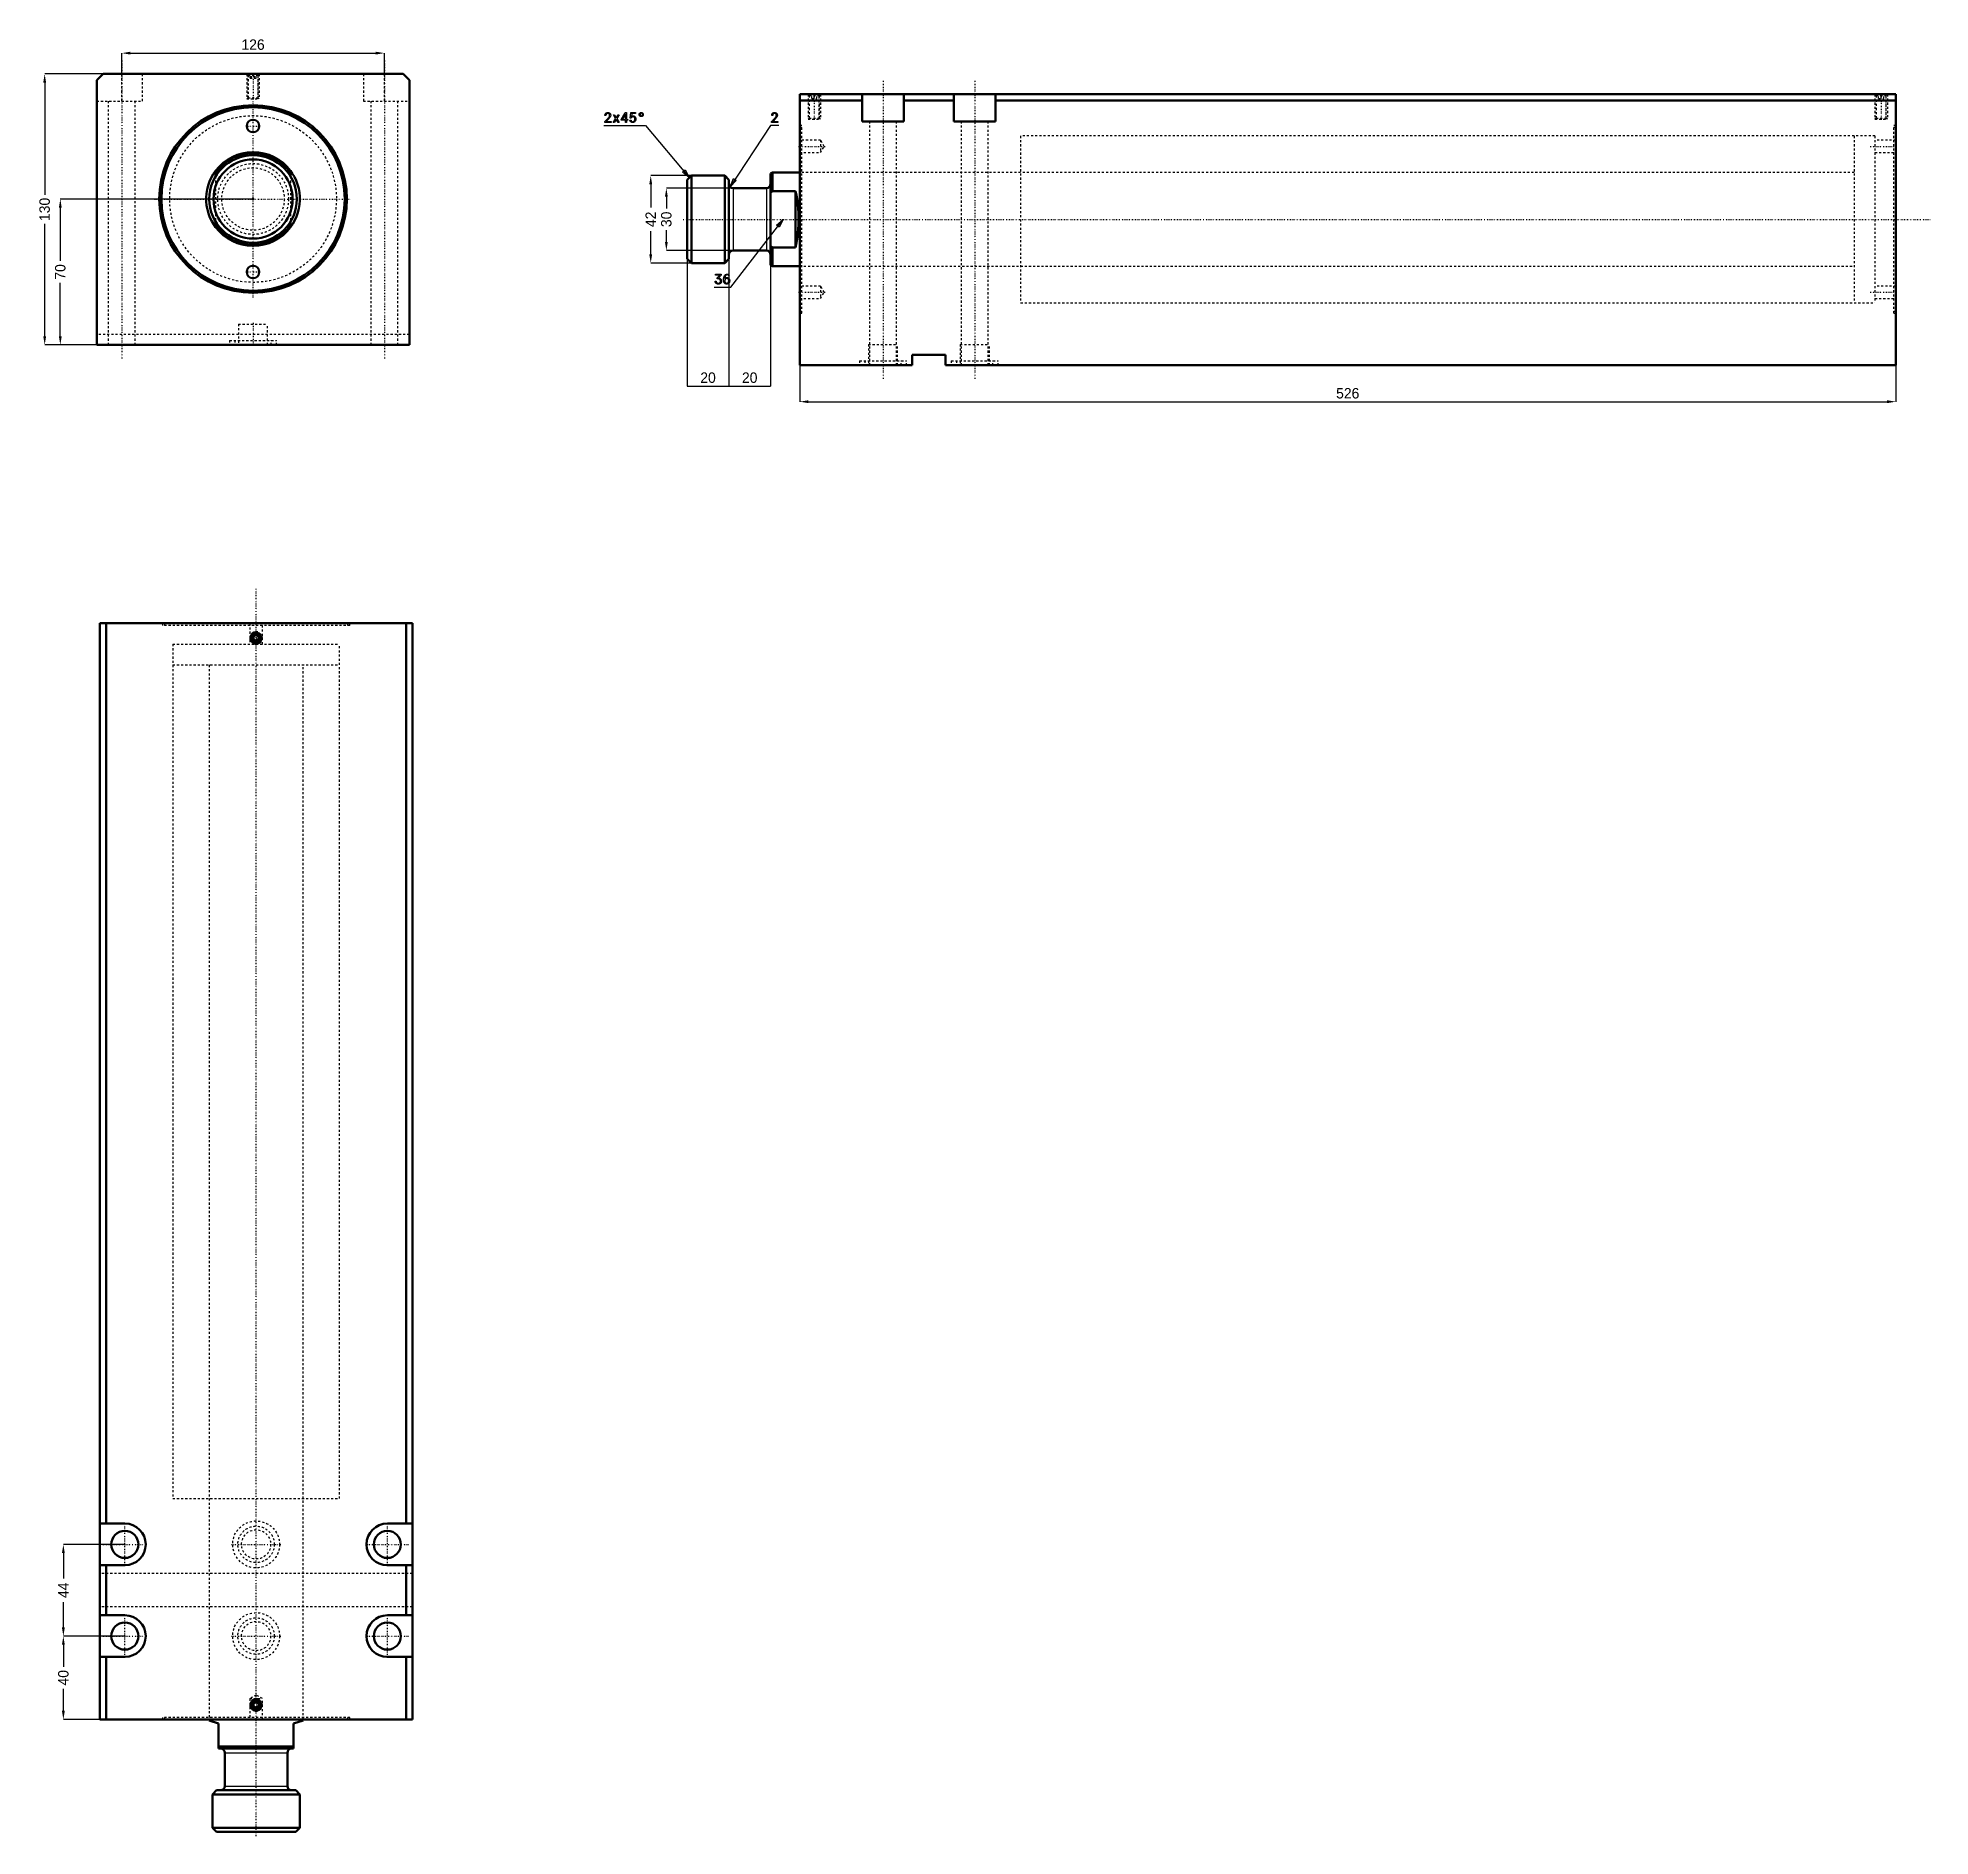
# Model space of a CAD drawing. Header units: millimetres. Extents: x -103 to 805, y -786 to 77.
import ezdxf

# ---------------------------------------------------------------- set-up
doc = ezdxf.new("R2010")
doc.units = ezdxf.units.MM
doc.linetypes.add('Center', pattern=[1.5, 0.45, -0.5, 0.05, -0.5])
doc.linetypes.add('Dashed', pattern=[2, 1, -1])
for name, color, linetype, lineweight in [('2d ConnectionPoints', 7, 'Continuous', 50), ('AM_0', 7, 'Continuous', 50), ('AM_4', 3, 'Continuous', 25), ('AM_5', 3, 'Continuous', 25), ('AM_7', 7, 'Center', 25), ('AM_9', 6, 'Dashed', 25)]:
    doc.layers.add(name, color=color, linetype=linetype, lineweight=lineweight)
doc.dimstyles.new('ISO-25', dxfattribs={"dimtxt": 2.5, "dimasz": 2.5, "dimexe": 1.25, "dimexo": 0.625, "dimtad": 1, "dimtxsty": 'Standard', "dimcen": 2.5, "dimadec": 0, "dimazin": 0, "dimtfac": 1, "dimtmove": 0, "dimatfit": 3, "dimfxl": 0, "dimarcsym": 0})

# ---------------------------------------------------------------- blocks, each defined once
blk = doc.blocks.new('1_JECX_MF_TLA_80_400_0_rod__0_in_JECX_MF_160_TLA_80_400_0__0')
at = {"layer": 'AM_0'}
for p, q in [((-18, 10.82), (-18, 13.5)), ((18, 13.5), (18, 10.82)), ((-18, -13.5), (-18, -10.82)), ((18, -10.82), (18, -13.5))]:
    blk.add_line(p, q, dxfattribs=at)
for points in [[(-18, 13.5), (-19.11, 11.88), (-20.07, 10.17), (-20.88, 8.38), (-21.53, 6.53), (-22.02, 4.63), (-22.34, 2.69), (-22.49, 0.73), (-22.47, -1.23), (-22.27, -3.18), (-21.91, -5.11), (-21.38, -7), (-20.69, -8.84), (-19.84, -10.61), (-18.84, -12.3), (-18, -13.5)], [(18, -13.5), (19.11, -11.88), (20.07, -10.17), (20.88, -8.38), (21.53, -6.53), (22.02, -4.63), (22.34, -2.69), (22.49, -0.73), (22.47, 1.23), (22.27, 3.18), (21.91, 5.11), (21.38, 7), (20.69, 8.84), (19.84, 10.61), (18.84, 12.3), (18, 13.5)]]:
    blk.add_lwpolyline(points, dxfattribs=at)
for radius in [21, 19]:
    blk.add_circle((0, 0), radius, dxfattribs=at)
for radius, start, end in [(22.5, 36.8699, 143.1301), (22, 35.0968, 144.9032), (22, 215.0968, 324.9032), (22.5, 216.8699, 323.1301)]:
    blk.add_arc((0, 0), radius, start, end, dxfattribs=at)
at = {"layer": 'AM_9'}
for p, q in [((-18, 10.82), (-18, -10.82)), ((18, 10.82), (18, -10.82))]:
    blk.add_line(p, q, dxfattribs=at)
for radius in [17, 15]:
    blk.add_circle((0, 0), radius, dxfattribs=at)
blk = doc.blocks.new('2_JECX_MF_EXLA_80_400_0_body__0_in_JECX_MF_160_TLA_80_400_0__0')
at = {"layer": 'AM_0'}
for p, q in [((-72, 60), (-75, 57)), ((-75, 57), (-75, -70)), ((72, 60), (-72, 60)), ((75, 57), (72, 60)), ((75, -70), (75, 57)), ((-75, -70), (75, -70))]:
    blk.add_line(p, q, dxfattribs=at)
for centre, radius in [((0, 0), 45), ((0, 0), 44), ((0, 35), 3), ((0, -35), 3)]:
    blk.add_circle(centre, radius, dxfattribs=at)
at = {"layer": 'AM_5', "linetype": 'Dashed'}
for p, q in [((-3, 60), (-3, 48)), ((3, 60), (3, 48))]:
    blk.add_line(p, q, dxfattribs=at)
at = {"layer": 'AM_7'}
for p, q in [((-63, 66.5), (-63, -76.5)), ((63, 66.5), (63, -76.5)), ((0, 60.6), (0, 47.4)), ((0, -47.25), (0, 47.25)), ((-3.15, 35), (3.15, 35)), ((-47.25, 0), (47.25, 0)), ((-3.15, -35), (3.15, -35)), ((0, -59.5), (0, -70.5))]:
    blk.add_line(p, q, dxfattribs=at)
at = {"layer": 'AM_9'}
for p, q in [((-63, 47), (-63, 60)), ((-53, 47), (-53, 60)), ((-3, 60), (-2.46, 59.46)), ((-2.46, 59.46), (-2.46, 48.54)), ((-2.46, 59.46), (2.46, 59.46)), ((-1.9, 60), (-2.4, 59.5)), ((-2.4, 59.5), (2.4, 59.5)), ((-2.4, 59.5), (-2.4, 48)), ((-1.44, 58), (-1.44, 60)), ((-1.44, 58), (1.44, 58)), ((-0.72, 58), (-0.72, 60)), ((0.72, 58), (0.72, 60)), ((1.44, 58), (1.44, 60)), ((2.4, 59.5), (1.9, 60)), ((2.4, 48), (2.4, 59.5)), ((2.46, 59.46), (3, 60)), ((2.46, 48.54), (2.46, 59.46)), ((53, 60), (53, 47)), ((63, 47), (63, 60)), ((-75, 47), (-53, 47)), ((-69.5, 47), (-69.5, -70)), ((-56.5, -70), (-56.5, 47)), ((-2.46, 48.54), (-3, 48)), ((-3, 48), (3, 48)), ((-2.46, 48.54), (2.46, 48.54)), ((3, 48), (2.46, 48.54)), ((53, 47), (75, 47)), ((56.5, 47), (56.5, -70)), ((69.5, -70), (69.5, 47)), ((-7, -60), (7, -60)), ((-7, -60), (-7, -70)), ((7, -70), (7, -60)), ((75, -65), (-75, -65)), ((-11.25, -67.9), (11.25, -67.9)), ((-11.25, -67.9), (-11.25, -70)), ((-8.75, -67.9), (-8.75, -70)), ((8.75, -70), (8.75, -67.9)), ((11.25, -70), (11.25, -67.9))]:
    blk.add_line(p, q, dxfattribs=at)
blk.add_circle((0, 0), 40, dxfattribs=at)
blk = doc.blocks.new('*D3')
at = {"layer": 'AM_5', "color": 0, "lineweight": -2}
for p, q in [((-63, 60), (-63, 70)), ((-58.83, 70), (58.83, 70)), ((63, 60), (63, 70))]:
    blk.add_line(p, q, dxfattribs=at)
at = {"layer": 'AM_5', "color": 0}
for points in [[(-58.83, 70.69), (-58.83, 69.31), (-63, 70)], [(58.83, 69.31), (58.83, 70.69), (63, 70)]]:
    blk.add_solid(points, dxfattribs=at)
at = {"layer": 'Defpoints', "color": 0}
for p in [(63, 70), (-63, 60), (63, 60)]:
    blk.add_point(p, dxfattribs=at)
at = {"layer": 'AM_5', "color": 0, "insert": (0, 74.05), "char_height": 5, "attachment_point": 5}
blk.add_mtext('126', dxfattribs=at)
blk = doc.blocks.new('*D4')
at = {"layer": 'AM_5', "color": 0, "lineweight": -2}
for p, q in [((-72, 60), (-100, 60)), ((-100, 55.83), (-100, 1.97)), ((-100, -65.83), (-100, -11.97)), ((-75, -70), (-100, -70))]:
    blk.add_line(p, q, dxfattribs=at)
at = {"layer": 'AM_5', "color": 0}
for points in [[(-99.31, 55.83), (-100.69, 55.83), (-100, 60)], [(-100.69, -65.83), (-99.31, -65.83), (-100, -70)]]:
    blk.add_solid(points, dxfattribs=at)
at = {"layer": 'Defpoints', "color": 0}
for p in [(-72, 60), (-100, -70), (-75, -70)]:
    blk.add_point(p, dxfattribs=at)
at = {"layer": 'AM_5', "color": 0, "insert": (-100, -5), "char_height": 5, "attachment_point": 5, "rotation": 90}
blk.add_mtext('130', dxfattribs=at)
blk = doc.blocks.new('*D5')
at = {"layer": 'AM_5', "color": 0, "lineweight": -2}
for p, q in [((0, 0), (-92.5, 0)), ((-92.5, -4.17), (-92.5, -29.72)), ((-92.5, -65.83), (-92.5, -40.28)), ((-75, -70), (-92.5, -70))]:
    blk.add_line(p, q, dxfattribs=at)
at = {"layer": 'AM_5', "color": 0}
for points in [[(-91.81, -4.17), (-93.19, -4.17), (-92.5, 0)], [(-93.19, -65.83), (-91.81, -65.83), (-92.5, -70)]]:
    blk.add_solid(points, dxfattribs=at)
at = {"layer": 'Defpoints', "color": 0}
for p in [(0, 0), (-92.5, -70), (-75, -70)]:
    blk.add_point(p, dxfattribs=at)
at = {"layer": 'AM_5', "color": 0, "insert": (-92.5, -35), "char_height": 5, "attachment_point": 5, "rotation": 90}
blk.add_mtext('70', dxfattribs=at)
blk = doc.blocks.new('1_JECX_MF_TLA_80_400_0_rod__0_in_JECX_MF_160_TLA_80_400_0__4')
at = {"layer": 'AM_0'}
for p, q in [((-22.5, 0), (-22.5, -0.54)), ((22.5, -0.54), (22.5, 0)), ((-18, -2), (-22.5, -0.54)), ((-18, -14), (-18, -2)), ((22.5, -0.54), (18, -2)), ((18, -2), (18, -14)), ((-18, -13), (18, -13)), ((-18, -14), (18, -14)), ((-15, -16), (-15, -32)), ((15, -32), (15, -16)), ((-19, -34), (-21, -36)), ((-21, -36), (21, -36)), ((-21, -36), (-21, -52)), ((-19, -34), (19, -34)), ((21, -36), (19, -34)), ((21, -52), (21, -36)), ((-21, -52), (-19, -54)), ((-21, -52), (21, -52)), ((-19, -54), (19, -54)), ((19, -54), (21, -52))]:
    blk.add_line(p, q, dxfattribs=at)
for centre, start, end in [((-17, -16), 0, 90), ((17, -16), 90, 180), ((-17, -32), 270, 360), ((17, -32), 180, 270)]:
    blk.add_arc(centre, 2, start, end, dxfattribs=at)
at = {"layer": 'AM_4'}
for p, q in [((-15, -16), (15, -16)), ((-15, -32), (15, -32))]:
    blk.add_line(p, q, dxfattribs=at)
at = {"layer": 'AM_7'}
blk.add_line((0, -56), (0, 542.5), dxfattribs=at)
at = {"layer": 'AM_9'}
for p, q in [((-40, 516), (40, 516)), ((-40, 516), (-40, 506)), ((40, 506), (40, 516)), ((-40, 506), (40, 506)), ((-22.5, 506), (-22.5, 0)), ((22.5, 0), (22.5, 506))]:
    blk.add_line(p, q, dxfattribs=at)
blk = doc.blocks.new('2_JECX_MF_EXLA_80_400_0_body__0_in_JECX_MF_160_TLA_80_400_0__4')
at = {"layer": 'AM_0'}
for p, q in [((75, 526), (-75, 526)), ((-75, 526), (-75, 0)), ((-72, 526), (-72, 94)), ((-0.72, 520.25), (-1.44, 519)), ((-1.44, 519), (-0.72, 517.75)), ((0.72, 520.25), (-0.72, 520.25)), ((-0.72, 517.75), (0.72, 517.75)), ((1.44, 519), (0.72, 520.25)), ((0.72, 517.75), (1.44, 519)), ((72, 526), (72, 94)), ((75, 526), (75, 0)), ((-63, 94), (-75, 94)), ((75, 94), (63, 94)), ((-75, 74), (-63, 74)), ((-72, 74), (-72, 50)), ((63, 74), (75, 74)), ((72, 74), (72, 50)), ((-63, 50), (-75, 50)), ((75, 50), (63, 50)), ((-75, 30), (-63, 30)), ((-72, 30), (-72, 0)), ((63, 30), (75, 30)), ((72, 30), (72, 0)), ((75, 0), (-75, 0)), ((-0.72, 8.25), (-1.44, 7)), ((-1.44, 7), (-0.72, 5.75)), ((0.72, 8.25), (-0.72, 8.25)), ((-0.72, 5.75), (0.72, 5.75)), ((1.44, 7), (0.72, 8.25)), ((0.72, 5.75), (1.44, 7))]:
    blk.add_line(p, q, dxfattribs=at)
for centre, radius in [((0, 519), 2.46), ((0, 519), 2.4), ((0, 519), 1.9), ((-63, 84), 6.5), ((63, 84), 6.5), ((-63, 40), 6.5), ((63, 40), 6.5), ((0, 7), 2.46), ((0, 7), 2.4), ((0, 7), 1.9)]:
    blk.add_circle(centre, radius, dxfattribs=at)
for centre, start, end in [((-63, 84), 270, 90), ((63, 84), 90, 270), ((-63, 40), 270, 90), ((63, 40), 90, 270)]:
    blk.add_arc(centre, 10, start, end, dxfattribs=at)
at = {"layer": 'AM_5'}
for centre in [(0, 519), (0, 7)]:
    blk.add_arc(centre, 3, 75, 15, dxfattribs=at)
at = {"layer": 'AM_7'}
for p, q in [((-3.15, 519), (3.15, 519)), ((-63, 73.5), (-63, 94.5)), ((63, 73.5), (63, 94.5)), ((-73.5, 84), (-52.5, 84)), ((-11.81, 84), (11.81, 84)), ((52.5, 84), (73.5, 84)), ((-63, 29.5), (-63, 50.5)), ((63, 29.5), (63, 50.5)), ((-73.5, 40), (-52.5, 40)), ((-11.81, 40), (11.81, 40)), ((52.5, 40), (73.5, 40)), ((-3.15, 7), (3.15, 7))]:
    blk.add_line(p, q, dxfattribs=at)
at = {"layer": 'AM_9'}
for p, q in [((-45, 526), (-45, 525)), ((45, 525), (-45, 525)), ((-44, 526), (-44, 525)), ((-3, 526), (-3, 516)), ((3, 516), (3, 526)), ((44, 525), (44, 526)), ((45, 525), (45, 526)), ((-40, 516), (40, 516)), ((-40, 516), (-40, 106)), ((40, 106), (40, 516)), ((-40, 106), (40, 106)), ((-22.5, 106), (-22.5, 0)), ((22.5, 0), (22.5, 106)), ((75, 70), (-75, 70)), ((75, 54), (-75, 54)), ((0, 11.73), (-3, 10)), ((-3, 10), (-3, 0)), ((-3, 10), (3, 10)), ((3, 10), (0, 11.73)), ((3, 0), (3, 10)), ((45, 1), (-45, 1)), ((-45, 1), (-45, 0)), ((-44, 1), (-44, 0)), ((44, 0), (44, 1)), ((45, 0), (45, 1))]:
    blk.add_line(p, q, dxfattribs=at)
for centre, radius in [((0, 84), 11.25), ((0, 84), 8.75), ((0, 84), 7), ((0, 40), 11.25), ((0, 40), 8.75), ((0, 40), 7)]:
    blk.add_circle(centre, radius, dxfattribs=at)
blk = doc.blocks.new('*D11')
at = {"layer": 'AM_5', "color": 0, "lineweight": -2}
for p, q in [((-61.53, -645.62), (-91.03, -645.62)), ((-91.03, -649.78), (-91.03, -661.95)), ((-91.03, -685.45), (-91.03, -673.28)), ((-61.53, -689.62), (-91.03, -689.62))]:
    blk.add_line(p, q, dxfattribs=at)
at = {"layer": 'AM_5', "color": 0}
for points in [[(-91.73, -649.78), (-90.34, -649.78), (-91.03, -645.62)], [(-91.73, -685.45), (-90.34, -685.45), (-91.03, -689.62)]]:
    blk.add_solid(points, dxfattribs=at)
at = {"layer": 'Defpoints', "color": 0}
for p in [(-91.03, -645.62), (-61.53, -645.62), (-61.53, -689.62)]:
    blk.add_point(p, dxfattribs=at)
at = {"layer": 'AM_5', "color": 0, "insert": (-91.03, -667.62), "char_height": 5, "attachment_point": 5, "rotation": 90}
blk.add_mtext('44', dxfattribs=at)
blk = doc.blocks.new('*D12')
at = {"layer": 'AM_5', "color": 0, "lineweight": -2}
for p, q in [((-61.53, -689.62), (-91.03, -689.62)), ((-91.03, -693.78), (-91.03, -704.37)), ((-91.03, -725.45), (-91.03, -714.87)), ((-73.53, -729.62), (-91.03, -729.62))]:
    blk.add_line(p, q, dxfattribs=at)
at = {"layer": 'AM_5', "color": 0}
for points in [[(-91.73, -693.78), (-90.34, -693.78), (-91.03, -689.62)], [(-91.73, -725.45), (-90.34, -725.45), (-91.03, -729.62)]]:
    blk.add_solid(points, dxfattribs=at)
at = {"layer": 'Defpoints', "color": 0}
for p in [(-61.53, -689.62), (-91.03, -729.62), (-73.53, -729.62)]:
    blk.add_point(p, dxfattribs=at)
at = {"layer": 'AM_5', "color": 0, "insert": (-91.03, -709.62), "char_height": 5, "attachment_point": 5, "rotation": 90}
blk.add_mtext('40', dxfattribs=at)
blk = doc.blocks.new('1_JECX_MF_TLA_80_400_0_rod__0_in_JECX_MF_160_TLA_80_400_0__2')
at = {"layer": 'AM_0'}
for p, q in [((-52, 21), (-54, 19)), ((-54, 19), (-54, -19)), ((-36, 21), (-52, 21)), ((-52, 21), (-52, -21)), ((-34, 19), (-36, 21)), ((-36, 21), (-36, -21)), ((-34, 19), (-34, -19)), ((-13, 22.5), (-14, 22)), ((-14, 22), (-14, -22)), ((0, 22.5), (-13, 22.5)), ((-13, 22.5), (-13, 13.5)), ((-16, 15), (-32, 15)), ((-13, 13.5), (-14, 12.65)), ((-2, 13.5), (-13, 13.5)), ((-2, 13.5), (-2, -13.5)), ((-32, -15), (-16, -15)), ((-14, -12.65), (-13, -13.5)), ((-13, -13.5), (-2, -13.5)), ((-13, -13.5), (-13, -22.5)), ((-54, -19), (-52, -21)), ((-52, -21), (-36, -21)), ((-36, -21), (-34, -19)), ((-14, -22), (-13, -22.5)), ((-13, -22.5), (0, -22.5))]:
    blk.add_line(p, q, dxfattribs=at)
blk.add_lwpolyline([(-2, -13.5), (-1.64, -11.88), (-1.33, -10.17), (-1.06, -8.38), (-0.85, -6.53), (-0.69, -4.63), (-0.59, -2.69), (-0.54, -0.73), (-0.55, 1.23), (-0.61, 3.18), (-0.73, 5.11), (-0.9, 7), (-1.13, 8.84), (-1.4, 10.61), (-1.73, 12.3), (-2, 13.5)], dxfattribs=at)
for centre, start, end in [((-32, 17), 180, 270), ((-16, 17), 270, 360), ((-32, -17), 90, 180), ((-16, -17), 0, 90)]:
    blk.add_arc(centre, 2, start, end, dxfattribs=at)
at = {"layer": 'AM_4'}
for p, q in [((-32, 15), (-32, -15)), ((-16, 15), (-16, -15))]:
    blk.add_line(p, q, dxfattribs=at)
at = {"layer": 'AM_7'}
blk.add_line((-56, 0), (542.5, 0), dxfattribs=at)
at = {"layer": 'AM_9'}
for p, q in [((516, 40), (506, 40)), ((506, 40), (506, -40)), ((516, 40), (516, -40)), ((506, 22.5), (0, 22.5)), ((0, -22.5), (506, -22.5)), ((506, -40), (516, -40))]:
    blk.add_line(p, q, dxfattribs=at)
blk = doc.blocks.new('2_JECX_MF_EXLA_80_400_0_body__0_in_JECX_MF_160_TLA_80_400_0__2')
at = {"layer": 'AM_0'}
for p, q in [((0, -70), (0, 60)), ((526, 60), (0, 60)), ((30, 57), (0, 57)), ((30, 60), (30, 47)), ((50, 47), (50, 60)), ((74, 57), (50, 57)), ((74, 60), (74, 47)), ((94, 47), (94, 60)), ((526, 57), (94, 57)), ((526, -70), (526, 60)), ((30, 47), (50, 47)), ((74, 47), (94, 47)), ((54, -70), (0, -70)), ((54, -65), (54, -70)), ((70, -65), (54, -65)), ((70, -70), (70, -65)), ((526, -70), (70, -70))]:
    blk.add_line(p, q, dxfattribs=at)
at = {"layer": 'AM_5', "linetype": 'Dashed'}
for p, q in [((4, 60), (4, 48)), ((10, 60), (10, 48)), ((516, 60), (516, 48)), ((522, 60), (522, 48))]:
    blk.add_line(p, q, dxfattribs=at)
at = {"layer": 'AM_7'}
for p, q in [((40, 66.5), (40, -76.5)), ((84, 66.5), (84, -76.5)), ((7, 60.6), (7, 47.4)), ((519, 60.6), (519, 47.4)), ((-0.59, 35), (12.32, 35)), ((513.68, 35), (526.59, 35)), ((-0.59, -35), (12.32, -35)), ((513.68, -35), (526.59, -35))]:
    blk.add_line(p, q, dxfattribs=at)
at = {"layer": 'AM_9'}
for p, q in [((4, 60), (4.54, 59.46)), ((4.54, 59.46), (4.54, 48.54)), ((4.54, 59.46), (9.46, 59.46)), ((5.1, 60), (4.6, 59.5)), ((4.6, 59.5), (4.6, 48)), ((4.6, 59.5), (9.4, 59.5)), ((5.75, 58), (5.75, 60)), ((5.75, 58), (8.25, 58)), ((7, 58), (7, 60)), ((8.25, 58), (8.25, 60)), ((9.4, 59.5), (8.9, 60)), ((9.4, 48), (9.4, 59.5)), ((9.46, 59.46), (10, 60)), ((9.46, 48.54), (9.46, 59.46)), ((516, 60), (516.54, 59.46)), ((516.54, 59.46), (516.54, 48.54)), ((516.54, 59.46), (521.46, 59.46)), ((517.1, 60), (516.6, 59.5)), ((516.6, 59.5), (521.4, 59.5)), ((516.6, 59.5), (516.6, 48)), ((517.75, 58), (517.75, 60)), ((517.75, 58), (520.25, 58)), ((519, 58), (519, 60)), ((520.25, 58), (520.25, 60)), ((521.4, 59.5), (520.9, 60)), ((521.4, 48), (521.4, 59.5)), ((521.46, 59.46), (522, 60)), ((521.46, 48.54), (521.46, 59.46)), ((4.54, 48.54), (4, 48)), ((4, 48), (10, 48)), ((4.54, 48.54), (9.46, 48.54)), ((10, 48), (9.46, 48.54)), ((33.5, 47), (33.5, -70)), ((46.5, -70), (46.5, 47)), ((77.5, 47), (77.5, -70)), ((90.5, -70), (90.5, 47)), ((516.54, 48.54), (516, 48)), ((516, 48), (522, 48)), ((516.54, 48.54), (521.46, 48.54)), ((522, 48), (521.46, 48.54)), ((1, 45), (0, 45)), ((1, 44), (0, 44)), ((10, 38), (0, 38)), ((1, -45), (1, 45)), ((11.73, 35), (10, 38)), ((10, 38), (10, 32)), ((516, 40), (106, 40)), ((106, 40), (106, -40)), ((516, 40), (516, -40)), ((526, 38), (516, 38)), ((525, -45), (525, 45)), ((526, 45), (525, 45)), ((526, 44), (525, 44)), ((0, 32), (10, 32)), ((10, 32), (11.73, 35)), ((516, 32), (526, 32)), ((106, 22.5), (0, 22.5)), ((0, -22.5), (106, -22.5)), ((10, -32), (0, -32)), ((11.73, -35), (10, -32)), ((10, -32), (10, -38)), ((10, -38), (11.73, -35)), ((526, -32), (516, -32)), ((0, -38), (10, -38)), ((0, -44), (1, -44)), ((0, -45), (1, -45)), ((106, -40), (516, -40)), ((516, -38), (526, -38)), ((525, -44), (526, -44)), ((525, -45), (526, -45)), ((33, -60), (47, -60)), ((33, -60), (33, -70)), ((47, -70), (47, -60)), ((77, -60), (91, -60)), ((77, -60), (77, -70)), ((91, -70), (91, -60)), ((28.75, -67.9), (51.25, -67.9)), ((28.75, -67.9), (28.75, -70)), ((31.25, -67.9), (31.25, -70)), ((48.75, -70), (48.75, -67.9)), ((51.25, -70), (51.25, -67.9)), ((72.75, -67.9), (95.25, -67.9)), ((72.75, -67.9), (72.75, -70)), ((75.25, -67.9), (75.25, -70)), ((92.75, -70), (92.75, -67.9)), ((95.25, -70), (95.25, -67.9))]:
    blk.add_line(p, q, dxfattribs=at)
blk = doc.blocks.new('*D21')
at = {"layer": 'AM_5', "color": 0, "lineweight": -2}
for p, q in [((262.34, -79.76), (262.34, -97.26)), ((788.34, -79.76), (788.34, -97.26)), ((266.51, -97.26), (784.18, -97.26))]:
    blk.add_line(p, q, dxfattribs=at)
at = {"layer": 'AM_5', "color": 0}
for points in [[(266.51, -96.57), (266.51, -97.95), (262.34, -97.26)], [(784.18, -96.57), (784.18, -97.95), (788.34, -97.26)]]:
    blk.add_solid(points, dxfattribs=at)
at = {"layer": 'Defpoints', "color": 0}
for p in [(262.34, -79.76), (788.34, -79.76), (788.34, -97.26)]:
    blk.add_point(p, dxfattribs=at)
at = {"layer": 'AM_5', "color": 0, "insert": (525.34, -93.26), "char_height": 5, "attachment_point": 5}
blk.add_mtext('526', dxfattribs=at)
blk = doc.blocks.new('*D22')
at = {"layer": 'AM_5', "color": 0, "lineweight": -2}
for p, q in [((248.34, -26.76), (248.34, -89.76)), ((228.34, -28.76), (228.34, -89.76)), ((228.34, -89.76), (248.34, -89.76))]:
    blk.add_line(p, q, dxfattribs=at)
at = {"layer": 'Defpoints', "color": 0}
for p in [(248.34, -26.76), (228.34, -28.76), (248.34, -89.76)]:
    blk.add_point(p, dxfattribs=at)
at = {"layer": 'AM_5', "color": 0, "insert": (238.34, -85.76), "char_height": 5, "attachment_point": 5}
blk.add_mtext('20', dxfattribs=at)
blk = doc.blocks.new('*D23')
at = {"layer": 'AM_5', "color": 0, "lineweight": -2}
for p, q in [((208.34, -28.76), (208.34, -89.76)), ((228.34, -28.76), (228.34, -89.76)), ((208.34, -89.76), (228.34, -89.76))]:
    blk.add_line(p, q, dxfattribs=at)
at = {"layer": 'Defpoints', "color": 0}
for p in [(208.34, -28.76), (228.34, -28.76), (228.34, -89.76)]:
    blk.add_point(p, dxfattribs=at)
at = {"layer": 'AM_5', "color": 0, "insert": (218.34, -85.76), "char_height": 5, "attachment_point": 5}
blk.add_mtext('20', dxfattribs=at)
blk = doc.blocks.new('*D24')
at = {"layer": 'AM_5', "color": 0, "lineweight": -2}
for p, q in [((210.34, 11.24), (190.84, 11.24)), ((190.84, 7.07), (190.84, -4.09)), ((190.84, -26.59), (190.84, -15.43)), ((210.34, -30.76), (190.84, -30.76))]:
    blk.add_line(p, q, dxfattribs=at)
at = {"layer": 'AM_5', "color": 0}
for points in [[(190.15, 7.07), (191.54, 7.07), (190.84, 11.24)], [(190.15, -26.59), (191.54, -26.59), (190.84, -30.76)]]:
    blk.add_solid(points, dxfattribs=at)
at = {"layer": 'Defpoints', "color": 0}
for p in [(190.84, 11.24), (210.34, 11.24), (210.34, -30.76)]:
    blk.add_point(p, dxfattribs=at)
at = {"layer": 'AM_5', "color": 0, "insert": (190.84, -9.76), "char_height": 5, "attachment_point": 5, "rotation": 90}
blk.add_mtext('42', dxfattribs=at)
blk = doc.blocks.new('*D25')
at = {"layer": 'AM_5', "color": 0, "lineweight": -2}
for p, q in [((230.34, 5.24), (198.34, 5.24)), ((198.34, 1.07), (198.34, -4.51)), ((198.34, -20.59), (198.34, -15.01)), ((230.34, -24.76), (198.34, -24.76))]:
    blk.add_line(p, q, dxfattribs=at)
at = {"layer": 'AM_5', "color": 0}
for points in [[(197.65, 1.07), (199.04, 1.07), (198.34, 5.24)], [(197.65, -20.59), (199.04, -20.59), (198.34, -24.76)]]:
    blk.add_solid(points, dxfattribs=at)
at = {"layer": 'Defpoints', "color": 0}
for p in [(198.34, 5.24), (230.34, 5.24), (230.34, -24.76)]:
    blk.add_point(p, dxfattribs=at)
at = {"layer": 'AM_5', "color": 0, "insert": (198.34, -9.76), "char_height": 5, "attachment_point": 5, "rotation": 90}
blk.add_mtext('30', dxfattribs=at)

msp = doc.modelspace()

# ---------------------------------------------------------------- linework, layer by layer
at = {"layer": '2d ConnectionPoints'}
for p in [(0, 0), (262.344, -9.76), (1.469, -729.616)]:
    msp.add_point(p, dxfattribs=at)
at = {"layer": 'AM_5'}
for p, q in [((168.344, 35.24), (188.344, 35.24)), ((188.344, 35.24), (209.344, 10.24)), ((248.344, 35.24), (228.929, 5.826)), ((252.344, 35.24), (248.344, 35.24)), ((229.344, -42.26), (254.344, -9.76)), ((221.344, -42.26), (229.344, -42.26))]:
    msp.add_line(p, q, dxfattribs=at)
for points in [[(168.99, 37.351), (168.99, 37.351), (169.205, 37.547), (169.51, 37.833), (169.51, 37.833), (169.795, 38.11), (169.975, 38.289), (169.975, 38.289), (170.148, 38.47), (170.394, 38.754), (170.394, 38.754), (170.627, 39.054), (170.775, 39.262), (170.775, 39.262), (170.905, 39.47), (171.045, 39.766), (171.045, 39.766), (171.121, 40.043), (171.135, 40.218), (171.135, 40.218), (171.131, 40.316), (171.108, 40.454), (171.108, 40.454), (171.065, 40.583), (171.025, 40.663), (171.025, 40.663), (170.977, 40.738), (170.894, 40.836), (170.894, 40.836), (170.795, 40.919), (170.721, 40.965), (170.721, 40.965), (170.642, 41.004), (170.516, 41.046), (170.516, 41.046), (170.382, 41.068), (170.287, 41.073), (170.287, 41.073), (170.183, 41.068), (170.035, 41.045), (170.035, 41.045), (169.898, 41.002), (169.813, 40.962), (169.813, 40.962), (169.733, 40.914), (169.627, 40.827), (169.627, 40.827), (169.538, 40.722), (169.488, 40.642), (169.488, 40.642), (169.446, 40.555), (169.4, 40.413), (169.4, 40.413), (169.375, 40.258), (169.371, 40.146), (168.883, 40.146), (168.883, 40.146), (168.891, 40.313), (168.93, 40.545), (168.93, 40.545), (169.004, 40.756), (169.072, 40.884), (169.072, 40.884), (169.152, 41.002), (169.293, 41.156), (169.293, 41.156), (169.458, 41.282), (169.58, 41.352), (169.58, 41.352), (169.711, 41.409), (169.917, 41.472), (169.917, 41.472), (170.135, 41.505), (170.287, 41.511), (170.287, 41.511), (170.43, 41.505), (170.636, 41.474), (170.636, 41.474), (170.833, 41.416), (170.96, 41.362), (170.96, 41.362), (171.08, 41.297), (171.241, 41.177), (171.241, 41.177), (171.379, 41.033), (171.459, 40.923), (171.459, 40.923), (171.526, 40.803), (171.599, 40.608), (171.599, 40.608), (171.638, 40.394), (171.646, 40.241), (171.646, 40.241), (171.635, 40.067), (171.577, 39.801), (171.577, 39.801), (171.469, 39.527), (171.369, 39.34), (171.369, 39.34), (171.255, 39.155), (171.07, 38.886), (171.07, 38.886), (170.868, 38.629), (170.724, 38.465), (170.724, 38.465), (170.569, 38.297), (170.31, 38.026), (170.31, 38.026), (170.017, 37.731), (169.803, 37.52), (169.458, 37.182), (171.785, 37.179), (171.785, 36.74), (168.818, 36.74), (168.818, 37.195), (168.99, 37.351)], [(174.014, 38.525), (172.916, 40.315), (173.484, 40.315), (174.303, 38.96), (175.165, 40.315), (175.681, 40.315), (174.596, 38.567), (175.733, 36.74), (175.158, 36.74), (174.294, 38.144), (173.38, 36.74), (172.854, 36.74), (174.014, 38.525)], [(178.768, 37.78), (176.662, 37.78), (176.662, 38.203), (178.58, 41.453), (179.223, 41.453), (179.223, 38.219), (179.925, 38.219), (179.925, 37.78), (179.223, 37.78), (179.223, 36.74), (178.768, 36.74), (178.768, 37.78)], [(178.775, 38.219), (178.775, 40.907), (177.221, 38.219), (178.775, 38.219)], [(182.225, 36.682), (182.225, 36.682), (182.079, 36.687), (181.87, 36.713), (181.87, 36.713), (181.673, 36.762), (181.549, 36.807), (181.549, 36.807), (181.433, 36.863), (181.278, 36.967), (181.278, 36.967), (181.144, 37.096), (181.067, 37.195), (181.067, 37.195), (181.002, 37.306), (180.932, 37.493), (180.932, 37.493), (180.894, 37.704), (180.886, 37.858), (181.393, 37.858), (181.393, 37.858), (181.403, 37.713), (181.452, 37.522), (181.452, 37.522), (181.544, 37.365), (181.629, 37.28), (181.629, 37.28), (181.729, 37.21), (181.901, 37.134), (181.901, 37.134), (182.099, 37.093), (182.245, 37.085), (182.245, 37.085), (182.371, 37.092), (182.542, 37.128), (182.542, 37.128), (182.694, 37.195), (182.784, 37.257), (182.784, 37.257), (182.866, 37.33), (182.971, 37.456), (182.971, 37.456), (183.055, 37.601), (183.1, 37.709), (183.1, 37.709), (183.136, 37.823), (183.175, 38.001), (183.175, 38.001), (183.196, 38.189), (183.2, 38.32), (183.2, 38.32), (183.197, 38.439), (183.176, 38.613), (183.176, 38.613), (183.138, 38.78), (183.103, 38.887), (183.103, 38.887), (183.06, 38.989), (182.98, 39.126), (182.98, 39.126), (182.882, 39.245), (182.807, 39.314), (182.807, 39.314), (182.724, 39.373), (182.585, 39.436), (182.585, 39.436), (182.43, 39.47), (182.316, 39.477), (182.316, 39.477), (182.196, 39.469), (182.026, 39.427), (182.026, 39.427), (181.868, 39.35), (181.77, 39.279), (181.77, 39.279), (181.682, 39.194), (181.572, 39.044), (181.572, 39.044), (181.491, 38.868), (181.452, 38.736), (180.958, 38.736), (181.296, 41.466), (183.59, 41.466), (183.59, 41.043), (181.757, 41.043), (181.549, 39.48), (181.549, 39.48), (181.618, 39.564), (181.726, 39.674), (181.726, 39.674), (181.839, 39.764), (181.917, 39.813), (181.917, 39.813), (181.999, 39.854), (182.132, 39.897), (182.132, 39.897), (182.278, 39.921), (182.381, 39.925), (182.381, 39.925), (182.541, 39.917), (182.763, 39.872), (182.763, 39.872), (182.966, 39.788), (183.09, 39.711), (183.09, 39.711), (183.204, 39.619), (183.353, 39.458), (183.353, 39.458), (183.477, 39.269), (183.545, 39.128), (183.545, 39.128), (183.601, 38.977), (183.662, 38.738), (183.662, 38.738), (183.695, 38.484), (183.701, 38.307), (183.701, 38.307), (183.694, 38.12), (183.655, 37.856), (183.655, 37.856), (183.582, 37.612), (183.516, 37.46), (183.516, 37.46), (183.436, 37.319), (183.293, 37.132), (183.293, 37.132), (183.124, 36.975), (182.996, 36.887), (182.996, 36.887), (182.858, 36.813), (182.636, 36.733), (182.636, 36.733), (182.396, 36.69), (182.225, 36.682)], [(186.3, 39.535), (186.3, 39.535), (186.198, 39.541), (186.05, 39.569), (186.05, 39.569), (185.909, 39.622), (185.819, 39.67), (185.819, 39.67), (185.734, 39.728), (185.621, 39.829), (185.621, 39.829), (185.524, 39.947), (185.468, 40.036), (185.468, 40.036), (185.421, 40.13), (185.371, 40.276), (185.371, 40.276), (185.343, 40.43), (185.338, 40.536), (185.338, 40.536), (185.343, 40.643), (185.371, 40.796), (185.371, 40.796), (185.421, 40.943), (185.468, 41.037), (185.468, 41.037), (185.524, 41.125), (185.621, 41.244), (185.621, 41.244), (185.734, 41.345), (185.819, 41.403), (185.819, 41.403), (185.909, 41.451), (186.05, 41.504), (186.05, 41.504), (186.198, 41.532), (186.3, 41.537), (186.3, 41.537), (186.403, 41.532), (186.55, 41.504), (186.55, 41.504), (186.69, 41.451), (186.78, 41.403), (186.78, 41.403), (186.864, 41.345), (186.976, 41.244), (186.976, 41.244), (187.072, 41.126), (187.127, 41.039), (187.127, 41.039), (187.174, 40.945), (187.224, 40.798), (187.224, 40.798), (187.251, 40.644), (187.256, 40.536), (187.256, 40.536), (187.251, 40.429), (187.224, 40.274), (187.224, 40.274), (187.174, 40.128), (187.127, 40.034), (187.127, 40.034), (187.072, 39.946), (186.976, 39.829), (186.976, 39.829), (186.864, 39.728), (186.78, 39.67), (186.78, 39.67), (186.69, 39.622), (186.55, 39.569), (186.55, 39.569), (186.403, 39.541), (186.3, 39.535)], [(186.3, 39.932), (186.3, 39.932), (186.362, 39.935), (186.451, 39.952), (186.451, 39.952), (186.535, 39.984), (186.589, 40.013), (186.589, 40.013), (186.641, 40.048), (186.709, 40.109), (186.709, 40.109), (186.767, 40.181), (186.801, 40.234), (186.801, 40.234), (186.829, 40.291), (186.859, 40.38), (186.859, 40.38), (186.876, 40.472), (186.879, 40.536), (186.879, 40.536), (186.876, 40.6), (186.859, 40.693), (186.859, 40.693), (186.829, 40.782), (186.801, 40.839), (186.801, 40.839), (186.767, 40.892), (186.709, 40.964), (186.709, 40.964), (186.641, 41.025), (186.589, 41.06), (186.589, 41.06), (186.535, 41.089), (186.451, 41.121), (186.451, 41.121), (186.362, 41.138), (186.3, 41.141), (186.3, 41.141), (186.239, 41.138), (186.149, 41.121), (186.149, 41.121), (186.064, 41.089), (186.009, 41.06), (186.009, 41.06), (185.958, 41.025), (185.888, 40.964), (185.888, 40.964), (185.829, 40.892), (185.795, 40.839), (185.795, 40.839), (185.766, 40.782), (185.735, 40.693), (185.735, 40.693), (185.718, 40.6), (185.715, 40.536), (185.715, 40.536), (185.718, 40.472), (185.735, 40.38), (185.735, 40.38), (185.766, 40.291), (185.795, 40.234), (185.795, 40.234), (185.829, 40.181), (185.888, 40.109), (185.888, 40.109), (185.958, 40.048), (186.009, 40.013), (186.009, 40.013), (186.064, 39.984), (186.149, 39.952), (186.149, 39.952), (186.239, 39.935), (186.3, 39.932)], [(248.99, 37.351), (248.99, 37.351), (249.205, 37.547), (249.51, 37.833), (249.51, 37.833), (249.795, 38.11), (249.975, 38.289), (249.975, 38.289), (250.148, 38.47), (250.394, 38.754), (250.394, 38.754), (250.627, 39.054), (250.775, 39.262), (250.775, 39.262), (250.905, 39.47), (251.045, 39.766), (251.045, 39.766), (251.121, 40.043), (251.135, 40.218), (251.135, 40.218), (251.131, 40.316), (251.108, 40.454), (251.108, 40.454), (251.065, 40.583), (251.025, 40.663), (251.025, 40.663), (250.977, 40.738), (250.894, 40.836), (250.894, 40.836), (250.795, 40.919), (250.721, 40.965), (250.721, 40.965), (250.642, 41.004), (250.516, 41.046), (250.516, 41.046), (250.382, 41.068), (250.287, 41.073), (250.287, 41.073), (250.183, 41.068), (250.035, 41.045), (250.035, 41.045), (249.898, 41.002), (249.813, 40.962), (249.813, 40.962), (249.733, 40.914), (249.627, 40.827), (249.627, 40.827), (249.538, 40.722), (249.488, 40.642), (249.488, 40.642), (249.446, 40.555), (249.4, 40.413), (249.4, 40.413), (249.375, 40.258), (249.371, 40.146), (248.883, 40.146), (248.883, 40.146), (248.891, 40.313), (248.93, 40.545), (248.93, 40.545), (249.004, 40.756), (249.072, 40.884), (249.072, 40.884), (249.152, 41.002), (249.293, 41.156), (249.293, 41.156), (249.458, 41.282), (249.58, 41.352), (249.58, 41.352), (249.711, 41.409), (249.917, 41.472), (249.917, 41.472), (250.135, 41.505), (250.287, 41.511), (250.287, 41.511), (250.43, 41.505), (250.636, 41.474), (250.636, 41.474), (250.833, 41.416), (250.96, 41.362), (250.96, 41.362), (251.08, 41.297), (251.241, 41.177), (251.241, 41.177), (251.379, 41.033), (251.459, 40.923), (251.459, 40.923), (251.526, 40.803), (251.599, 40.608), (251.599, 40.608), (251.638, 40.394), (251.646, 40.241), (251.646, 40.241), (251.635, 40.067), (251.577, 39.801), (251.577, 39.801), (251.469, 39.527), (251.369, 39.34), (251.369, 39.34), (251.255, 39.155), (251.07, 38.886), (251.07, 38.886), (250.868, 38.629), (250.724, 38.465), (250.724, 38.465), (250.569, 38.297), (250.31, 38.026), (250.31, 38.026), (250.017, 37.731), (249.803, 37.52), (249.458, 37.182), (251.785, 37.179), (251.785, 36.74), (248.818, 36.74), (248.818, 37.195), (248.99, 37.351)], [(209.344, 10.24), (206.026, 12.895), (207.302, 13.967), (209.344, 10.24)], [(228.929, 5.826), (230.529, 9.763), (231.92, 8.845), (228.929, 5.826)], [(254.344, -9.76), (252.464, -13.57), (251.143, -12.554), (254.344, -9.76)], [(222.276, -39.453), (222.276, -39.453), (222.282, -39.563), (222.311, -39.718), (222.311, -39.718), (222.365, -39.86), (222.415, -39.947), (222.415, -39.947), (222.474, -40.028), (222.576, -40.134), (222.576, -40.134), (222.695, -40.223), (222.783, -40.272), (222.783, -40.272), (222.877, -40.313), (223.022, -40.357), (223.022, -40.357), (223.173, -40.381), (223.277, -40.386), (223.277, -40.386), (223.388, -40.381), (223.548, -40.357), (223.548, -40.357), (223.702, -40.312), (223.801, -40.27), (223.801, -40.27), (223.894, -40.22), (224.02, -40.131), (224.02, -40.131), (224.128, -40.023), (224.191, -39.942), (224.191, -39.942), (224.243, -39.855), (224.3, -39.714), (224.3, -39.714), (224.331, -39.561), (224.337, -39.453), (224.337, -39.453), (224.329, -39.299), (224.286, -39.087), (224.286, -39.087), (224.206, -38.897), (224.132, -38.782), (224.132, -38.782), (224.044, -38.678), (223.89, -38.541), (223.89, -38.541), (223.708, -38.43), (223.572, -38.369), (223.572, -38.369), (223.425, -38.319), (223.192, -38.266), (223.192, -38.266), (222.941, -38.237), (222.764, -38.231), (222.764, -37.776), (224.083, -36.483), (221.88, -36.483), (221.88, -36.047), (224.701, -36.047), (224.701, -36.502), (223.352, -37.835), (223.352, -37.835), (223.646, -37.903), (224.021, -38.05), (224.021, -38.05), (224.316, -38.251), (224.469, -38.415), (224.469, -38.415), (224.59, -38.597), (224.721, -38.895), (224.721, -38.895), (224.792, -39.22), (224.805, -39.453), (224.805, -39.453), (224.796, -39.621), (224.748, -39.856), (224.748, -39.856), (224.659, -40.069), (224.577, -40.199), (224.577, -40.199), (224.481, -40.318), (224.317, -40.474), (224.317, -40.474), (224.129, -40.602), (223.991, -40.672), (223.991, -40.672), (223.846, -40.729), (223.623, -40.791), (223.623, -40.791), (223.394, -40.825), (223.238, -40.831), (223.238, -40.831), (223.087, -40.825), (222.868, -40.792), (222.868, -40.792), (222.657, -40.73), (222.522, -40.673), (222.522, -40.673), (222.394, -40.604), (222.221, -40.477), (222.221, -40.477), (222.072, -40.322), (221.986, -40.204), (221.986, -40.204), (221.912, -40.074), (221.833, -39.86), (221.833, -39.86), (221.791, -39.624), (221.782, -39.453), (222.276, -39.453)], [(227.31, -40.799), (227.31, -40.799), (227.09, -40.788), (226.797, -40.735), (226.797, -40.735), (226.549, -40.635), (226.408, -40.543), (226.408, -40.543), (226.285, -40.434), (226.131, -40.242), (226.131, -40.242), (226.013, -40.017), (225.955, -39.848), (225.955, -39.848), (225.909, -39.664), (225.86, -39.362), (225.86, -39.362), (225.833, -39.026), (225.828, -38.784), (225.828, -38.784), (225.844, -38.286), (225.926, -37.623), (225.926, -37.623), (226.079, -37.061), (226.22, -36.743), (226.22, -36.743), (226.394, -36.476), (226.724, -36.187), (226.724, -36.187), (227.134, -36.031), (227.453, -36.002), (227.453, -36.002), (227.606, -36.006), (227.816, -36.03), (227.816, -36.03), (228.002, -36.074), (228.113, -36.115), (228.113, -36.115), (228.215, -36.164), (228.359, -36.248), (228.359, -36.248), (228.49, -36.345), (228.571, -36.418), (228.213, -36.71), (228.213, -36.71), (228.167, -36.656), (228.085, -36.585), (228.085, -36.585), (227.987, -36.523), (227.913, -36.487), (227.913, -36.487), (227.833, -36.458), (227.701, -36.425), (227.701, -36.425), (227.557, -36.408), (227.453, -36.405), (227.453, -36.405), (227.289, -36.417), (227.071, -36.484), (227.071, -36.484), (226.886, -36.608), (226.782, -36.723), (226.782, -36.723), (226.691, -36.855), (226.577, -37.068), (226.577, -37.068), (226.491, -37.3), (226.449, -37.466), (226.449, -37.466), (226.415, -37.639), (226.372, -37.911), (226.372, -37.911), (226.338, -38.199), (226.322, -38.4), (226.322, -38.4), (226.395, -38.26), (226.517, -38.077), (226.517, -38.077), (226.657, -37.926), (226.759, -37.843), (226.759, -37.843), (226.868, -37.774), (227.045, -37.7), (227.045, -37.7), (227.238, -37.66), (227.375, -37.653), (227.375, -37.653), (227.536, -37.662), (227.763, -37.709), (227.763, -37.709), (227.973, -37.797), (228.103, -37.878), (228.103, -37.878), (228.223, -37.975), (228.382, -38.141), (228.382, -38.141), (228.515, -38.335), (228.589, -38.478), (228.589, -38.478), (228.65, -38.63), (228.717, -38.865), (228.717, -38.865), (228.753, -39.109), (228.759, -39.278), (228.759, -39.278), (228.752, -39.453), (228.713, -39.701), (228.713, -39.701), (228.64, -39.93), (228.573, -40.072), (228.573, -40.072), (228.492, -40.204), (228.35, -40.379), (228.35, -40.379), (228.181, -40.526), (228.054, -40.608), (228.054, -40.608), (227.918, -40.677), (227.702, -40.751), (227.702, -40.751), (227.472, -40.791), (227.31, -40.799)], [(227.316, -40.389), (227.316, -40.389), (227.434, -40.383), (227.596, -40.353), (227.596, -40.353), (227.741, -40.298), (227.828, -40.246), (227.828, -40.246), (227.908, -40.184), (228.012, -40.075), (228.012, -40.075), (228.098, -39.946), (228.145, -39.848), (228.145, -39.848), (228.184, -39.743), (228.226, -39.573), (228.226, -39.573), (228.248, -39.389), (228.252, -39.258), (228.252, -39.258), (228.248, -39.136), (228.227, -38.962), (228.227, -38.962), (228.188, -38.798), (228.152, -38.696), (228.152, -38.696), (228.107, -38.6), (228.026, -38.472), (228.026, -38.472), (227.926, -38.362), (227.849, -38.299), (227.849, -38.299), (227.765, -38.247), (227.625, -38.19), (227.625, -38.19), (227.469, -38.159), (227.355, -38.153), (227.355, -38.153), (227.238, -38.159), (227.073, -38.192), (227.073, -38.192), (226.923, -38.253), (226.831, -38.309), (226.831, -38.309), (226.746, -38.376), (226.634, -38.493), (226.634, -38.493), (226.54, -38.63), (226.488, -38.733), (226.488, -38.733), (226.444, -38.843), (226.398, -39.018), (226.398, -39.018), (226.372, -39.205), (226.367, -39.336), (226.367, -39.336), (226.372, -39.456), (226.395, -39.625), (226.395, -39.625), (226.438, -39.782), (226.478, -39.88), (226.478, -39.88), (226.526, -39.972), (226.614, -40.093), (226.614, -40.093), (226.72, -40.196), (226.801, -40.254), (226.801, -40.254), (226.89, -40.303), (227.037, -40.355), (227.037, -40.355), (227.199, -40.384), (227.316, -40.389)]]:
    msp.add_lwpolyline(points, dxfattribs=at)

# ---------------------------------------------------------------- block references
for name, p in [('2_JECX_MF_EXLA_80_400_0_body__0_in_JECX_MF_160_TLA_80_400_0__0', (0, 0)), ('2_JECX_MF_EXLA_80_400_0_body__0_in_JECX_MF_160_TLA_80_400_0__2', (262.344, -9.76)), ('1_JECX_MF_TLA_80_400_0_rod__0_in_JECX_MF_160_TLA_80_400_0__2', (262.344, -9.76)), ('1_JECX_MF_TLA_80_400_0_rod__0_in_JECX_MF_160_TLA_80_400_0__0', (0, 0)), ('1_JECX_MF_TLA_80_400_0_rod__0_in_JECX_MF_160_TLA_80_400_0__4', (1.469, -729.616)), ('2_JECX_MF_EXLA_80_400_0_body__0_in_JECX_MF_160_TLA_80_400_0__4', (1.469, -729.616))]:
    msp.add_blockref(name, p)

# ---------------------------------------------------------------- dimensions: what is measured, and where the dimension line sits
for base, p1, p2, text, override, picture, middle in [((63, 70), (-63, 60), (63, 60), '126', {"dimtxt": 5, "dimasz": 4.166667, "dimexe": 0, "dimexo": 0, "dimgap": 1.5}, '*D3', (0, 70)), ((248.344, -89.76), (228.344, -28.76), (248.344, -26.76), '20', {"dimtxt": 5, "dimasz": 0, "dimexe": 0, "dimexo": 0, "dimgap": 1.5}, '*D22', (238.344, -89.76)), ((228.344, -89.76), (208.344, -28.76), (228.344, -28.76), '20', {"dimtxt": 5, "dimasz": 0, "dimexe": 0, "dimexo": 0, "dimgap": 1.5}, '*D23', (218.344, -89.76)), ((788.344, -97.26), (262.344, -79.76), (788.344, -79.76), '526', {"dimtxt": 5, "dimasz": 4.166667, "dimexe": 0, "dimexo": 0, "dimgap": 1.5}, '*D21', (525.344, -97.26))]:
    dim = msp.add_linear_dim(base=base, p1=p1, p2=p2, text=text, dimstyle='ISO-25', override=override, dxfattribs=at)
    dim.commit()
    dim.dimension.update_dxf_attribs({"geometry": picture, "text_midpoint": middle, "dimtype": 160})
for base, p1, p2, text, picture, middle in [((-100, -70), (-72, 60), (-75, -70), '130', '*D4', (-100, -5)), ((190.844, 11.24), (210.344, -30.76), (210.344, 11.24), '42', '*D24', (190.844, -9.76)), ((-92.5, -70), (0, 0), (-75, -70), '70', '*D5', (-92.5, -35)), ((198.344, 5.24), (230.344, -24.76), (230.344, 5.24), '30', '*D25', (198.344, -9.76)), ((-91.031, -645.616), (-61.531, -689.616), (-61.531, -645.616), '44', '*D11', (-91.031, -667.616)), ((-91.031, -729.616), (-61.531, -689.616), (-73.531, -729.616), '40', '*D12', (-91.031, -709.616))]:
    dim = msp.add_linear_dim(base=base, p1=p1, p2=p2, angle=90, text=text, dimstyle='ISO-25', override={"dimtxt": 5, "dimasz": 4.166667, "dimexe": 0, "dimexo": 0, "dimgap": 1.5}, dxfattribs=at)
    dim.commit()
    dim.dimension.update_dxf_attribs({"geometry": picture, "text_midpoint": middle, "dimtype": 160, "text_rotation": 90})

doc.saveas('drawing.dxf')
